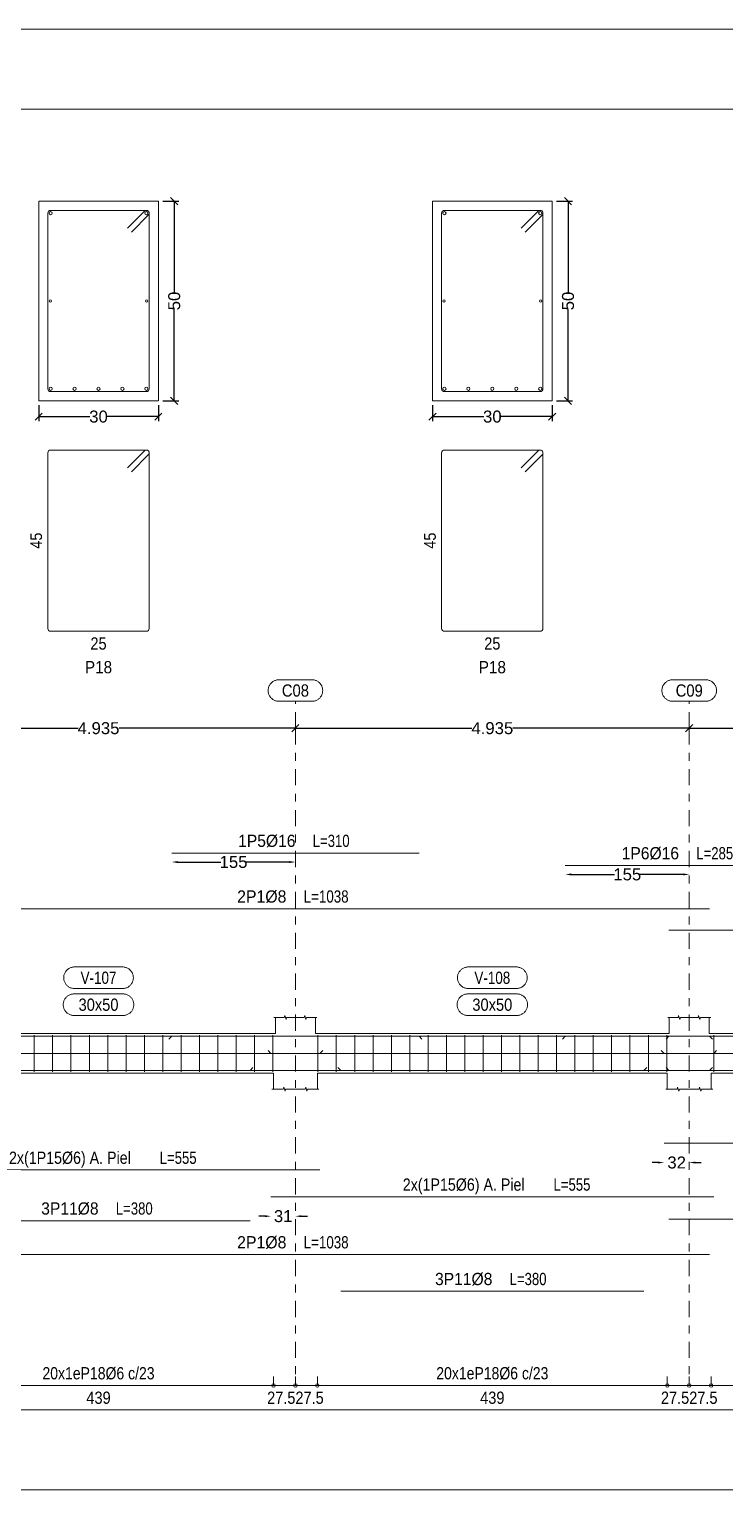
# Model space of a CAD drawing. Header units: millimetres. Extents: x 2 to 158, y -69 to 77.
# Drawn here: x 36.92 to 45.63, y 27.4 to 45.7 of the extents above; entities that cross this region are included whole.
import ezdxf
from ezdxf.enums import TextEntityAlignment as Align

# ---------------------------------------------------------------- set-up
doc = ezdxf.new("R2010")
doc.units = ezdxf.units.MM
doc.linetypes.add('CYPE_RAYAPUNTO', pattern=[0.4125, 0.2025, -0.105, 0, -0.105])
for name, color, linetype, lineweight in [('ALZ_ARM_LONG_ARM_TEXTOS', 3, 'Continuous', 9), ('ALZ_ARM_LONG_TXT_LONG', 3, 'Continuous', 9), ('ALZ_ARM_TRANS_TXT_EST', 3, 'Continuous', 9), ('ALZ_CONT_NUDOS', 122, 'Continuous', 9), ('ALZ_CONT_VIG_HORMIGON', 2, 'Continuous', 9), ('ALZ_COT_COT_ARM', 3, 'Continuous', 0), ('ALZ_COT_COT_EST', 3, 'Continuous', 0), ('ALZ_COT_COT_LIN_APOYOS', 2, 'CYPE_RAYAPUNTO', 0), ('ALZ_COT_LONGITUD_PROYECTADA', 122, 'Continuous', 0), ('ALZ_COT_TEXTOS_ESTRIBOS', 122, 'Continuous', 0), ('ALZ_REF_COT_LIN_AUX_COTA', 2, 'CYPE_RAYAPUNTO', 9), ('ALZ_REF_REF_NOMBRE', 3, 'Continuous', 9), ('ALZ_REF_REF_REFERENCIA', 3, 'Continuous', 9), ('ALZ_REF_TEXTO_REF_NOMBRE', 3, 'Continuous', 9), ('ALZ_REF_TEXTO_REF_REFERENCIA', 3, 'Continuous', 9), ('ARM_LONGITUDINAL_Ø16', 212, 'Continuous', 9), ('ARM_LONGITUDINAL_Ø6', 151, 'Continuous', 9), ('ARM_LONGITUDINAL_Ø8', 32, 'Continuous', 9), ('ARM_TRANSVERSAL_Ø6', 151, 'Continuous', 9), ('RECUAD_LIMITES', 2, 'Continuous', 0), ('RECUAD_MARCO', 1, 'Continuous', 20), ('SEC_CONT_VIG_HORMIGON_SECCION', 2, 'Continuous', 9), ('SEC_COTAS_SEC_DIM_VIGA', 122, 'Continuous', 0), ('SEC_COTAS_TEXTOS_DESPIECE_ESTRIBADO', 122, 'Continuous', 0), ('SEC_REF_TXT_POSICIONES_ARM_ESTRIBOS', 1, 'Continuous', 9)]:
    doc.layers.add(name, color=color, linetype=linetype, lineweight=lineweight)
doc.styles.add('CYPETXT_0.225_romans', font='arial.ttf', dxfattribs={"height": 0.15})
doc.styles.add('CYPETXT_romans', font='arial.ttf', dxfattribs={"height": 0.2})
doc.dimstyles.new('cype_arrow', dxfattribs={"dimtxt": 0.18, "dimasz": 0.075, "dimexe": 0.05625, "dimexo": 0.05625, "dimgap": 0, "dimtad": 0, "dimdec": 4, "dimzin": 0, "dimdsep": 46, "dimtxsty": 'CYPETXT_0.225_romans', "dimcen": 0.09, "dimadec": 0, "dimazin": 0, "dimtfac": 1, "dimtdec": 4, "dimtofl": 0, "dimtmove": 2, "dimatfit": 3, "dimfxl": 1, "dimtolj": 1, "dimtzin": 0, "dimarcsym": 0})
doc.dimstyles.new('cype_oblique', dxfattribs={"dimtxt": 0.18, "dimasz": 0.18, "dimexe": 0.05625, "dimexo": 0.05625, "dimgap": 0, "dimtad": 0, "dimdec": 4, "dimzin": 0, "dimdsep": 46, "dimtxsty": 'CYPETXT_0.225_romans', "dimblk": 'OBLIQUE', "dimtsz": 0.045, "dimcen": 0.09, "dimadec": 0, "dimazin": 0, "dimtfac": 1, "dimtdec": 4, "dimtofl": 0, "dimtmove": 2, "dimatfit": 3, "dimfxl": 1, "dimtolj": 1, "dimtzin": 0, "dimarcsym": 0})

# ---------------------------------------------------------------- blocks, each defined once
blk = doc.blocks.new('*D283')
at = {"layer": 'Defpoints', "color": 0, "transparency": 16777216}
for p in [(37.036, 41.048), (38.536, 41.048), (38.536, 40.849)]:
    blk.add_point(p, dxfattribs=at)
at = {"layer": 'SEC_COTAS_SEC_DIM_VIGA', "color": 0, "lineweight": -2, "transparency": 16777216}
for p, q in [((36.991, 40.804), (37.081, 40.894)), ((37.036, 40.992), (37.036, 40.792)), ((37.036, 40.849), (37.679, 40.849)), ((38.536, 40.849), (37.893, 40.849)), ((38.491, 40.804), (38.581, 40.894)), ((38.536, 40.992), (38.536, 40.792))]:
    blk.add_line(p, q, dxfattribs=at)
at = {"layer": 'SEC_COTAS_SEC_DIM_VIGA', "color": 0, "transparency": 16777216, "insert": (37.786, 40.849), "char_height": 0.15, "attachment_point": 5, "style": 'CYPETXT_0.225_romans'}
blk.add_mtext('\\A1;30', dxfattribs=at)
blk = doc.blocks.new('_OBLIQUE')
at = {"color": 0, "linetype": 'ByBlock', "lineweight": -2}
blk.add_line((-0.5, -0.5), (0.5, 0.5), dxfattribs=at)
blk = doc.blocks.new('*D284')
at = {"layer": 'Defpoints', "color": 0, "transparency": 16777216}
for p in [(38.536, 43.548), (38.735, 43.548), (38.536, 41.048)]:
    blk.add_point(p, dxfattribs=at)
at = {"layer": 'SEC_COTAS_SEC_DIM_VIGA', "color": 0, "lineweight": -2, "transparency": 16777216}
for p, q in [((38.78, 43.503), (38.69, 43.593)), ((38.592, 43.548), (38.792, 43.548)), ((38.735, 43.548), (38.735, 42.405)), ((38.735, 41.048), (38.735, 42.191)), ((38.592, 41.048), (38.792, 41.048)), ((38.78, 41.003), (38.69, 41.093))]:
    blk.add_line(p, q, dxfattribs=at)
at = {"layer": 'SEC_COTAS_SEC_DIM_VIGA', "color": 0, "transparency": 16777216, "insert": (38.735, 42.298), "char_height": 0.15, "attachment_point": 5, "rotation": 90, "style": 'CYPETXT_0.225_romans'}
blk.add_mtext('\\A1;50', dxfattribs=at)
blk = doc.blocks.new('*D285')
at = {"layer": 'Defpoints', "color": 0, "transparency": 16777216}
for p in [(41.971, 41.048), (43.471, 41.048), (43.471, 40.849)]:
    blk.add_point(p, dxfattribs=at)
at = {"layer": 'SEC_COTAS_SEC_DIM_VIGA', "color": 0, "lineweight": -2, "transparency": 16777216}
for p, q in [((41.926, 40.804), (42.016, 40.894)), ((41.971, 40.992), (41.971, 40.792)), ((41.971, 40.849), (42.614, 40.849)), ((43.471, 40.849), (42.828, 40.849)), ((43.426, 40.804), (43.516, 40.894)), ((43.471, 40.992), (43.471, 40.792))]:
    blk.add_line(p, q, dxfattribs=at)
at = {"layer": 'SEC_COTAS_SEC_DIM_VIGA', "color": 0, "transparency": 16777216, "insert": (42.721, 40.849), "char_height": 0.15, "attachment_point": 5, "style": 'CYPETXT_0.225_romans'}
blk.add_mtext('\\A1;30', dxfattribs=at)
blk = doc.blocks.new('*D286')
at = {"layer": 'Defpoints', "color": 0, "transparency": 16777216}
for p in [(43.471, 43.548), (43.67, 43.548), (43.471, 41.048)]:
    blk.add_point(p, dxfattribs=at)
at = {"layer": 'SEC_COTAS_SEC_DIM_VIGA', "color": 0, "lineweight": -2, "transparency": 16777216}
for p, q in [((43.715, 43.503), (43.625, 43.593)), ((43.527, 43.548), (43.727, 43.548)), ((43.67, 43.548), (43.67, 42.405)), ((43.67, 41.048), (43.67, 42.191)), ((43.527, 41.048), (43.727, 41.048)), ((43.715, 41.003), (43.625, 41.093))]:
    blk.add_line(p, q, dxfattribs=at)
at = {"layer": 'SEC_COTAS_SEC_DIM_VIGA', "color": 0, "transparency": 16777216, "insert": (43.67, 42.298), "char_height": 0.15, "attachment_point": 5, "rotation": 90, "style": 'CYPETXT_0.225_romans'}
blk.add_mtext('\\A1;50', dxfattribs=at)
blk = doc.blocks.new('*D299')
at = {"layer": 'ALZ_COT_LONGITUD_PROYECTADA', "color": 0, "lineweight": -2, "transparency": 16777216}
for p, q in [((35.273, 36.9), (35.363, 36.99)), ((40.208, 36.9), (40.298, 36.99)), ((35.318, 36.945), (37.529, 36.945)), ((40.253, 36.945), (38.043, 36.945))]:
    blk.add_line(p, q, dxfattribs=at)
at = {"layer": 'Defpoints', "color": 0, "transparency": 16777216}
for p in [(35.318, 36.945), (35.318, 36.945), (40.253, 36.945)]:
    blk.add_point(p, dxfattribs=at)
at = {"layer": 'ALZ_COT_LONGITUD_PROYECTADA', "color": 0, "transparency": 16777216, "insert": (37.786, 36.945), "char_height": 0.15, "attachment_point": 5, "style": 'CYPETXT_0.225_romans'}
blk.add_mtext('\\A1;4.935', dxfattribs=at)
blk = doc.blocks.new('*D300')
at = {"layer": 'ALZ_COT_LONGITUD_PROYECTADA', "color": 0, "lineweight": -2, "transparency": 16777216}
for p, q in [((40.208, 36.9), (40.298, 36.99)), ((45.143, 36.9), (45.233, 36.99)), ((40.253, 36.945), (42.464, 36.945)), ((45.188, 36.945), (42.978, 36.945))]:
    blk.add_line(p, q, dxfattribs=at)
at = {"layer": 'Defpoints', "color": 0, "transparency": 16777216}
for p in [(40.253, 36.945), (40.253, 36.945), (45.188, 36.945)]:
    blk.add_point(p, dxfattribs=at)
at = {"layer": 'ALZ_COT_LONGITUD_PROYECTADA', "color": 0, "transparency": 16777216, "insert": (42.721, 36.945), "char_height": 0.15, "attachment_point": 5, "style": 'CYPETXT_0.225_romans'}
blk.add_mtext('\\A1;4.935', dxfattribs=at)
blk = doc.blocks.new('*D301')
at = {"layer": 'ALZ_COT_LONGITUD_PROYECTADA', "color": 0, "lineweight": -2, "transparency": 16777216}
for p, q in [((45.143, 36.9), (45.233, 36.99)), ((49.213, 36.9), (49.303, 36.99)), ((45.188, 36.945), (47.026, 36.945)), ((49.258, 36.945), (47.421, 36.945))]:
    blk.add_line(p, q, dxfattribs=at)
at = {"layer": 'Defpoints', "color": 0, "transparency": 16777216}
for p in [(45.188, 36.945), (45.188, 36.945), (49.258, 36.945)]:
    blk.add_point(p, dxfattribs=at)
at = {"layer": 'ALZ_COT_LONGITUD_PROYECTADA', "color": 0, "transparency": 16777216, "insert": (47.223, 36.945), "char_height": 0.15, "attachment_point": 5, "style": 'CYPETXT_0.225_romans'}
blk.add_mtext('\\A1;4.07', dxfattribs=at)
blk = doc.blocks.new('*D310')
at = {"layer": 'ALZ_COT_COT_ARM', "color": 0, "lineweight": -2, "transparency": 16777216}
for p, q in [((39.871, 30.831), (39.796, 30.831)), ((40.328, 30.831), (40.403, 30.831))]:
    blk.add_line(p, q, dxfattribs=at)
at = {"layer": 'ALZ_COT_COT_ARM', "color": 0, "transparency": 16777216}
for points in [[(39.871, 30.844), (39.871, 30.819), (39.946, 30.831)], [(40.328, 30.844), (40.328, 30.819), (40.253, 30.831)]]:
    blk.add_solid(points, dxfattribs=at)
at = {"layer": 'Defpoints', "color": 0, "transparency": 16777216}
for p in [(39.946, 30.831), (40.253, 30.831), (40.253, 30.831)]:
    blk.add_point(p, dxfattribs=at)
at = {"layer": 'ALZ_COT_COT_ARM', "color": 0, "transparency": 16777216, "insert": (40.1, 30.831), "char_height": 0.15, "attachment_point": 5, "style": 'CYPETXT_0.225_romans'}
blk.add_mtext('\\A1;31', dxfattribs=at)
blk = doc.blocks.new('*D311')
at = {"layer": 'ALZ_COT_COT_ARM', "color": 0, "lineweight": -2, "transparency": 16777216}
for p, q in [((44.798, 31.503), (44.723, 31.503)), ((45.263, 31.503), (45.338, 31.503))]:
    blk.add_line(p, q, dxfattribs=at)
at = {"layer": 'ALZ_COT_COT_ARM', "color": 0, "transparency": 16777216}
for points in [[(44.798, 31.516), (44.798, 31.491), (44.873, 31.503)], [(45.263, 31.516), (45.263, 31.491), (45.188, 31.503)]]:
    blk.add_solid(points, dxfattribs=at)
at = {"layer": 'Defpoints', "color": 0, "transparency": 16777216}
for p in [(44.873, 31.503), (45.188, 31.503), (45.188, 31.503)]:
    blk.add_point(p, dxfattribs=at)
at = {"layer": 'ALZ_COT_COT_ARM', "color": 0, "transparency": 16777216, "insert": (45.031, 31.503), "char_height": 0.15, "attachment_point": 5, "style": 'CYPETXT_0.225_romans'}
blk.add_mtext('\\A1;32', dxfattribs=at)
blk = doc.blocks.new('*D320')
at = {"layer": 'ALZ_COT_COT_ARM', "color": 0, "lineweight": -2, "transparency": 16777216}
for p, q in [((38.778, 35.269), (39.319, 35.269)), ((40.178, 35.269), (39.638, 35.269))]:
    blk.add_line(p, q, dxfattribs=at)
at = {"layer": 'ALZ_COT_COT_ARM', "color": 0, "transparency": 16777216}
for points in [[(38.778, 35.281), (38.778, 35.256), (38.703, 35.269)], [(40.178, 35.281), (40.178, 35.256), (40.253, 35.269)]]:
    blk.add_solid(points, dxfattribs=at)
at = {"layer": 'Defpoints', "color": 0, "transparency": 16777216}
for p in [(38.703, 35.269), (40.253, 35.269), (40.253, 35.269)]:
    blk.add_point(p, dxfattribs=at)
at = {"layer": 'ALZ_COT_COT_ARM', "color": 0, "transparency": 16777216, "insert": (39.478, 35.269), "char_height": 0.15, "attachment_point": 5, "style": 'CYPETXT_0.225_romans'}
blk.add_mtext('\\A1;155', dxfattribs=at)
blk = doc.blocks.new('*D321')
at = {"layer": 'ALZ_COT_COT_ARM', "color": 0, "lineweight": -2, "transparency": 16777216}
for p, q in [((43.71, 35.113), (44.252, 35.113)), ((45.113, 35.113), (44.571, 35.113))]:
    blk.add_line(p, q, dxfattribs=at)
at = {"layer": 'ALZ_COT_COT_ARM', "color": 0, "transparency": 16777216}
for points in [[(43.71, 35.126), (43.71, 35.101), (43.635, 35.113)], [(45.113, 35.126), (45.113, 35.101), (45.188, 35.113)]]:
    blk.add_solid(points, dxfattribs=at)
at = {"layer": 'Defpoints', "color": 0, "transparency": 16777216}
for p in [(43.635, 35.113), (45.188, 35.113), (45.188, 35.113)]:
    blk.add_point(p, dxfattribs=at)
at = {"layer": 'ALZ_COT_COT_ARM', "color": 0, "transparency": 16777216, "insert": (44.412, 35.113), "char_height": 0.15, "attachment_point": 5, "style": 'CYPETXT_0.225_romans'}
blk.add_mtext('\\A1;155', dxfattribs=at)

msp = doc.modelspace()

# ---------------------------------------------------------------- linework, layer by layer
at = {"layer": 'ALZ_CONT_NUDOS'}
for p, q in [((40.00345, 33.12136), (40.00345, 33.32136)), ((40.50345, 33.12136), (40.50345, 33.32136)), ((44.93845, 33.12136), (44.93845, 33.32136)), ((45.43845, 33.12136), (45.43845, 33.32136)), ((39.97845, 33.12136), (40.00345, 33.12136)), ((40.52845, 33.12136), (40.50345, 33.12136)), ((44.91345, 33.12136), (44.93845, 33.12136)), ((45.46345, 33.12136), (45.43845, 33.12136)), ((39.97845, 32.62136), (39.97845, 32.42136)), ((40.52845, 32.62136), (40.52845, 32.42136)), ((44.91345, 32.62136), (44.91345, 32.42136)), ((45.46345, 32.62136), (45.46345, 32.42136))]:
    msp.add_line(p, q, dxfattribs=at)
for points in [[(39.98345, 33.32136), (40.11345, 33.32136), (40.12095, 33.34636), (40.13595, 33.29636), (40.14345, 33.32136), (40.27345, 33.32136)], [(40.23345, 33.32136), (40.36345, 33.32136), (40.37095, 33.34636), (40.38595, 33.29636), (40.39345, 33.32136), (40.52345, 33.32136)], [(44.91845, 33.32136), (45.04845, 33.32136), (45.05595, 33.34636), (45.07095, 33.29636), (45.07845, 33.32136), (45.20845, 33.32136)], [(45.16845, 33.32136), (45.29845, 33.32136), (45.30595, 33.34636), (45.32095, 33.29636), (45.32845, 33.32136), (45.45845, 33.32136)], [(39.95845, 32.42136), (40.10095, 32.42136), (40.10845, 32.44636), (40.12345, 32.39636), (40.13095, 32.42136), (40.27345, 32.42136)], [(40.23345, 32.42136), (40.37595, 32.42136), (40.38345, 32.44636), (40.39845, 32.39636), (40.40595, 32.42136), (40.54845, 32.42136)], [(44.89345, 32.42136), (45.03595, 32.42136), (45.04345, 32.44636), (45.05845, 32.39636), (45.06595, 32.42136), (45.20845, 32.42136)], [(45.16845, 32.42136), (45.31095, 32.42136), (45.31845, 32.44636), (45.33345, 32.39636), (45.34095, 32.42136), (45.48345, 32.42136)]]:
    msp.add_lwpolyline(points, dxfattribs=at)
at = {"layer": 'ALZ_CONT_VIG_HORMIGON'}
for p, q in [((35.59345, 33.12136), (39.97845, 33.12136)), ((40.52845, 33.12136), (44.91345, 33.12136)), ((45.46345, 33.12136), (48.98345, 33.12136)), ((35.59345, 32.62136), (39.97845, 32.62136)), ((40.52845, 32.62136), (44.91345, 32.62136)), ((45.46345, 32.62136), (48.98345, 32.62136))]:
    msp.add_line(p, q, dxfattribs=at)
at = {"layer": 'ALZ_COT_COT_EST'}
for p, q in [((39.97845, 28.71026), (39.97845, 28.82276)), ((40.25345, 28.71026), (40.25345, 28.82276)), ((40.52845, 28.71026), (40.52845, 28.82276)), ((44.91345, 28.71026), (44.91345, 28.82276)), ((45.18845, 28.71026), (45.18845, 28.82276)), ((45.46345, 28.71026), (45.46345, 28.82276))]:
    msp.add_line(p, q, dxfattribs=at)
for points in [[(35.59345, 28.71026), (39.97845, 28.71026), (39.97845, 28.82276)], [(39.97845, 28.71026), (40.25345, 28.71026), (40.25345, 28.82276)], [(40.25345, 28.71026), (40.52845, 28.71026), (40.52845, 28.82276)], [(40.52845, 28.71026), (44.91345, 28.71026), (44.91345, 28.82276)], [(44.91345, 28.71026), (45.18845, 28.71026), (45.18845, 28.82276)], [(45.18845, 28.71026), (45.46345, 28.71026), (45.46345, 28.82276)], [(45.46345, 28.71026), (48.98345, 28.71026), (48.98345, 28.82276)]]:
    msp.add_lwpolyline(points, dxfattribs=at)
for centre in [(39.97845, 28.71026), (39.97845, 28.71026), (40.25345, 28.71026), (40.25345, 28.71026), (40.52845, 28.71026), (40.52845, 28.71026), (44.91345, 28.71026), (44.91345, 28.71026), (45.18845, 28.71026), (45.18845, 28.71026), (45.46345, 28.71026), (45.46345, 28.71026)]:
    msp.add_circle(centre, 0.0225, dxfattribs=at)
at = {"layer": 'ALZ_COT_COT_LIN_APOYOS'}
for p, q in [((40.25345, 36.94518), (40.25345, 28.71026)), ((45.18845, 36.94518), (45.18845, 28.71026))]:
    msp.add_line(p, q, dxfattribs=at)
at = {"layer": 'ALZ_REF_COT_LIN_AUX_COTA'}
for p, q in [((40.25345, 36.94518), (40.25345, 37.28268)), ((45.18845, 36.94518), (45.18845, 37.28268))]:
    msp.add_line(p, q, dxfattribs=at)
at = {"layer": 'ALZ_REF_REF_NOMBRE'}
for points in [[(38.08745, 33.95386), (38.09646, 33.95356), (38.10544, 33.95266), (38.11434, 33.95116), (38.12311, 33.94907), (38.13173, 33.94639), (38.14015, 33.94315), (38.14833, 33.93935), (38.15625, 33.93502), (38.16385, 33.93016), (38.17111, 33.92481), (38.178, 33.91898), (38.18449, 33.91271), (38.19054, 33.90602), (38.19613, 33.89894), (38.20124, 33.8915), (38.20584, 33.88374), (38.2099, 33.87569), (38.21343, 33.86738), (38.21639, 33.85886), (38.21877, 33.85016), (38.22057, 33.84132), (38.22177, 33.83237), (38.22237, 33.82337), (38.22237, 33.81435), (38.22177, 33.80535), (38.22057, 33.79641), (38.21877, 33.78757), (38.21639, 33.77886), (38.21343, 33.77034), (38.2099, 33.76204), (38.20584, 33.75398), (38.20124, 33.74622), (38.19613, 33.73878), (38.19054, 33.7317), (38.18449, 33.72501), (38.178, 33.71874), (38.17111, 33.71291), (38.16385, 33.70756), (38.15625, 33.70271), (38.14833, 33.69837), (38.14015, 33.69457), (38.13173, 33.69133), (38.12311, 33.68866), (38.11434, 33.68657), (38.10544, 33.68507), (38.09646, 33.68416), (38.08745, 33.68386), (37.48445, 33.68386), (37.47543, 33.68416), (37.46645, 33.68507), (37.45756, 33.68657), (37.44878, 33.68866), (37.44016, 33.69133), (37.43174, 33.69457), (37.42356, 33.69837), (37.41565, 33.70271), (37.40804, 33.70756), (37.40078, 33.71291), (37.39389, 33.71874), (37.38741, 33.72501), (37.38135, 33.7317), (37.37576, 33.73878), (37.37066, 33.74622), (37.36606, 33.75398), (37.36199, 33.76204), (37.35847, 33.77034), (37.35551, 33.77886), (37.35313, 33.78757), (37.35133, 33.79641), (37.35013, 33.80535), (37.34952, 33.81435), (37.34952, 33.82337), (37.35013, 33.83237), (37.35133, 33.84132), (37.35313, 33.85016), (37.35551, 33.85886), (37.35847, 33.86738), (37.36199, 33.87569), (37.36606, 33.88374), (37.37066, 33.8915), (37.37576, 33.89894), (37.38135, 33.90602), (37.38741, 33.91271), (37.39389, 33.91898), (37.40078, 33.92481), (37.40804, 33.93016), (37.41565, 33.93502), (37.42356, 33.93935), (37.43174, 33.94315), (37.44016, 33.94639), (37.44878, 33.94907), (37.45756, 33.95116), (37.46645, 33.95266), (37.47543, 33.95356), (37.48445, 33.95386), (38.08745, 33.95386)], [(43.02245, 33.95386), (43.03146, 33.95356), (43.04044, 33.95266), (43.04934, 33.95116), (43.05811, 33.94907), (43.06673, 33.94639), (43.07515, 33.94315), (43.08333, 33.93935), (43.09125, 33.93502), (43.09885, 33.93016), (43.10611, 33.92481), (43.113, 33.91898), (43.11949, 33.91271), (43.12554, 33.90602), (43.13113, 33.89894), (43.13624, 33.8915), (43.14084, 33.88374), (43.1449, 33.87569), (43.14843, 33.86738), (43.15139, 33.85886), (43.15377, 33.85016), (43.15557, 33.84132), (43.15677, 33.83237), (43.15737, 33.82337), (43.15737, 33.81435), (43.15677, 33.80535), (43.15557, 33.79641), (43.15377, 33.78757), (43.15139, 33.77886), (43.14843, 33.77034), (43.1449, 33.76204), (43.14084, 33.75398), (43.13624, 33.74622), (43.13113, 33.73878), (43.12554, 33.7317), (43.11949, 33.72501), (43.113, 33.71874), (43.10611, 33.71291), (43.09885, 33.70756), (43.09125, 33.70271), (43.08333, 33.69837), (43.07515, 33.69457), (43.06673, 33.69133), (43.05811, 33.68866), (43.04934, 33.68657), (43.04044, 33.68507), (43.03146, 33.68416), (43.02245, 33.68386), (42.41945, 33.68386), (42.41043, 33.68416), (42.40145, 33.68507), (42.39256, 33.68657), (42.38378, 33.68866), (42.37516, 33.69133), (42.36674, 33.69457), (42.35856, 33.69837), (42.35065, 33.70271), (42.34304, 33.70756), (42.33578, 33.71291), (42.32889, 33.71874), (42.32241, 33.72501), (42.31635, 33.7317), (42.31076, 33.73878), (42.30566, 33.74622), (42.30106, 33.75398), (42.29699, 33.76204), (42.29347, 33.77034), (42.29051, 33.77886), (42.28813, 33.78757), (42.28633, 33.79641), (42.28513, 33.80535), (42.28452, 33.81435), (42.28452, 33.82337), (42.28513, 33.83237), (42.28633, 33.84132), (42.28813, 33.85016), (42.29051, 33.85886), (42.29347, 33.86738), (42.29699, 33.87569), (42.30106, 33.88374), (42.30566, 33.8915), (42.31076, 33.89894), (42.31635, 33.90602), (42.32241, 33.91271), (42.32889, 33.91898), (42.33578, 33.92481), (42.34304, 33.93016), (42.35065, 33.93502), (42.35856, 33.93935), (42.36674, 33.94315), (42.37516, 33.94639), (42.38378, 33.94907), (42.39256, 33.95116), (42.40145, 33.95266), (42.41043, 33.95356), (42.41945, 33.95386), (43.02245, 33.95386)], [(38.09307, 33.61636), (38.10209, 33.61606), (38.11107, 33.61516), (38.11996, 33.61366), (38.12874, 33.61157), (38.13736, 33.60889), (38.14577, 33.60565), (38.15396, 33.60185), (38.16187, 33.59752), (38.16948, 33.59266), (38.17674, 33.58731), (38.18363, 33.58148), (38.19011, 33.57521), (38.19617, 33.56852), (38.20176, 33.56144), (38.20686, 33.554), (38.21146, 33.54624), (38.21553, 33.53819), (38.21905, 33.52988), (38.22201, 33.52136), (38.22439, 33.51266), (38.22619, 33.50382), (38.22739, 33.49487), (38.228, 33.48587), (38.228, 33.47685), (38.22739, 33.46785), (38.22619, 33.45891), (38.22439, 33.45007), (38.22201, 33.44136), (38.21905, 33.43284), (38.21553, 33.42454), (38.21146, 33.41648), (38.20686, 33.40872), (38.20176, 33.40128), (38.19617, 33.3942), (38.19011, 33.38751), (38.18363, 33.38124), (38.17674, 33.37541), (38.16948, 33.37006), (38.16187, 33.36521), (38.15396, 33.36087), (38.14577, 33.35707), (38.13736, 33.35383), (38.12874, 33.35116), (38.11996, 33.34907), (38.11107, 33.34757), (38.10209, 33.34666), (38.09307, 33.34636), (37.47882, 33.34636), (37.46981, 33.34666), (37.46083, 33.34757), (37.45193, 33.34907), (37.44316, 33.35116), (37.43454, 33.35383), (37.42612, 33.35707), (37.41794, 33.36087), (37.41002, 33.36521), (37.40242, 33.37006), (37.39516, 33.37541), (37.38827, 33.38124), (37.38178, 33.38751), (37.37573, 33.3942), (37.37014, 33.40128), (37.36503, 33.40872), (37.36043, 33.41648), (37.35637, 33.42454), (37.35284, 33.43284), (37.34988, 33.44136), (37.3475, 33.45007), (37.3457, 33.45891), (37.3445, 33.46785), (37.3439, 33.47685), (37.3439, 33.48587), (37.3445, 33.49487), (37.3457, 33.50382), (37.3475, 33.51266), (37.34988, 33.52136), (37.35284, 33.52988), (37.35637, 33.53819), (37.36043, 33.54624), (37.36503, 33.554), (37.37014, 33.56144), (37.37573, 33.56852), (37.38178, 33.57521), (37.38827, 33.58148), (37.39516, 33.58731), (37.40242, 33.59266), (37.41002, 33.59752), (37.41794, 33.60185), (37.42612, 33.60565), (37.43454, 33.60889), (37.44316, 33.61157), (37.45193, 33.61366), (37.46083, 33.61516), (37.46981, 33.61606), (37.47882, 33.61636), (38.09307, 33.61636)], [(43.02807, 33.61636), (43.03709, 33.61606), (43.04607, 33.61516), (43.05496, 33.61366), (43.06374, 33.61157), (43.07236, 33.60889), (43.08077, 33.60565), (43.08896, 33.60185), (43.09687, 33.59752), (43.10448, 33.59266), (43.11174, 33.58731), (43.11863, 33.58148), (43.12511, 33.57521), (43.13117, 33.56852), (43.13676, 33.56144), (43.14186, 33.554), (43.14646, 33.54624), (43.15053, 33.53819), (43.15405, 33.52988), (43.15701, 33.52136), (43.15939, 33.51266), (43.16119, 33.50382), (43.16239, 33.49487), (43.163, 33.48587), (43.163, 33.47685), (43.16239, 33.46785), (43.16119, 33.45891), (43.15939, 33.45007), (43.15701, 33.44136), (43.15405, 33.43284), (43.15053, 33.42454), (43.14646, 33.41648), (43.14186, 33.40872), (43.13676, 33.40128), (43.13117, 33.3942), (43.12511, 33.38751), (43.11863, 33.38124), (43.11174, 33.37541), (43.10448, 33.37006), (43.09687, 33.36521), (43.08896, 33.36087), (43.08077, 33.35707), (43.07236, 33.35383), (43.06374, 33.35116), (43.05496, 33.34907), (43.04607, 33.34757), (43.03709, 33.34666), (43.02807, 33.34636), (42.41382, 33.34636), (42.40481, 33.34666), (42.39583, 33.34757), (42.38693, 33.34907), (42.37816, 33.35116), (42.36954, 33.35383), (42.36112, 33.35707), (42.35294, 33.36087), (42.34502, 33.36521), (42.33742, 33.37006), (42.33016, 33.37541), (42.32327, 33.38124), (42.31678, 33.38751), (42.31073, 33.3942), (42.30514, 33.40128), (42.30003, 33.40872), (42.29543, 33.41648), (42.29137, 33.42454), (42.28784, 33.43284), (42.28488, 33.44136), (42.2825, 33.45007), (42.2807, 33.45891), (42.2795, 33.46785), (42.2789, 33.47685), (42.2789, 33.48587), (42.2795, 33.49487), (42.2807, 33.50382), (42.2825, 33.51266), (42.28488, 33.52136), (42.28784, 33.52988), (42.29137, 33.53819), (42.29543, 33.54624), (42.30003, 33.554), (42.30514, 33.56144), (42.31073, 33.56852), (42.31678, 33.57521), (42.32327, 33.58148), (42.33016, 33.58731), (42.33742, 33.59266), (42.34502, 33.59752), (42.35294, 33.60185), (42.36112, 33.60565), (42.36954, 33.60889), (42.37816, 33.61157), (42.38693, 33.61366), (42.39583, 33.61516), (42.40481, 33.61606), (42.41382, 33.61636), (43.02807, 33.61636)]]:
    msp.add_lwpolyline(points, close=True, dxfattribs=at)
at = {"layer": 'ALZ_REF_REF_REFERENCIA'}
for points in [[(40.46045, 37.55268), (40.46946, 37.55238), (40.47844, 37.55148), (40.48734, 37.54997), (40.49611, 37.54788), (40.50473, 37.54521), (40.51315, 37.54197), (40.52133, 37.53817), (40.52925, 37.53383), (40.53685, 37.52898), (40.54411, 37.52363), (40.551, 37.5178), (40.55749, 37.51153), (40.56354, 37.50484), (40.56913, 37.49776), (40.57424, 37.49032), (40.57884, 37.48256), (40.5829, 37.47451), (40.58643, 37.4662), (40.58939, 37.45768), (40.59177, 37.44898), (40.59357, 37.44013), (40.59477, 37.43119), (40.59537, 37.42219), (40.59537, 37.41317), (40.59477, 37.40417), (40.59357, 37.39523), (40.59177, 37.38638), (40.58939, 37.37768), (40.58643, 37.36916), (40.5829, 37.36085), (40.57884, 37.3528), (40.57424, 37.34504), (40.56913, 37.3376), (40.56354, 37.33052), (40.55749, 37.32383), (40.551, 37.31756), (40.54411, 37.31173), (40.53685, 37.30638), (40.52925, 37.30153), (40.52133, 37.29719), (40.51315, 37.29339), (40.50473, 37.29015), (40.49611, 37.28748), (40.48734, 37.28538), (40.47844, 37.28388), (40.46946, 37.28298), (40.46045, 37.28268), (40.04645, 37.28268), (40.03743, 37.28298), (40.02845, 37.28388), (40.01956, 37.28538), (40.01078, 37.28748), (40.00216, 37.29015), (39.99374, 37.29339), (39.98556, 37.29719), (39.97765, 37.30153), (39.97004, 37.30638), (39.96278, 37.31173), (39.95589, 37.31756), (39.94941, 37.32383), (39.94335, 37.33052), (39.93776, 37.3376), (39.93266, 37.34504), (39.92806, 37.3528), (39.92399, 37.36085), (39.92047, 37.36916), (39.91751, 37.37768), (39.91513, 37.38638), (39.91333, 37.39523), (39.91213, 37.40417), (39.91152, 37.41317), (39.91152, 37.42219), (39.91213, 37.43119), (39.91333, 37.44013), (39.91513, 37.44898), (39.91751, 37.45768), (39.92047, 37.4662), (39.92399, 37.47451), (39.92806, 37.48256), (39.93266, 37.49032), (39.93776, 37.49776), (39.94335, 37.50484), (39.94941, 37.51153), (39.95589, 37.5178), (39.96278, 37.52363), (39.97004, 37.52898), (39.97765, 37.53383), (39.98556, 37.53817), (39.99374, 37.54197), (40.00216, 37.54521), (40.01078, 37.54788), (40.01956, 37.54997), (40.02845, 37.55148), (40.03743, 37.55238), (40.04645, 37.55268), (40.46045, 37.55268)], [(45.39545, 37.55268), (45.40446, 37.55238), (45.41344, 37.55148), (45.42234, 37.54997), (45.43111, 37.54788), (45.43973, 37.54521), (45.44815, 37.54197), (45.45633, 37.53817), (45.46425, 37.53383), (45.47185, 37.52898), (45.47911, 37.52363), (45.486, 37.5178), (45.49249, 37.51153), (45.49854, 37.50484), (45.50413, 37.49776), (45.50924, 37.49032), (45.51384, 37.48256), (45.5179, 37.47451), (45.52143, 37.4662), (45.52439, 37.45768), (45.52677, 37.44898), (45.52857, 37.44013), (45.52977, 37.43119), (45.53037, 37.42219), (45.53037, 37.41317), (45.52977, 37.40417), (45.52857, 37.39523), (45.52677, 37.38638), (45.52439, 37.37768), (45.52143, 37.36916), (45.5179, 37.36085), (45.51384, 37.3528), (45.50924, 37.34504), (45.50413, 37.3376), (45.49854, 37.33052), (45.49249, 37.32383), (45.486, 37.31756), (45.47911, 37.31173), (45.47185, 37.30638), (45.46425, 37.30153), (45.45633, 37.29719), (45.44815, 37.29339), (45.43973, 37.29015), (45.43111, 37.28748), (45.42234, 37.28538), (45.41344, 37.28388), (45.40446, 37.28298), (45.39545, 37.28268), (44.98145, 37.28268), (44.97243, 37.28298), (44.96345, 37.28388), (44.95456, 37.28538), (44.94578, 37.28748), (44.93716, 37.29015), (44.92874, 37.29339), (44.92056, 37.29719), (44.91265, 37.30153), (44.90504, 37.30638), (44.89778, 37.31173), (44.89089, 37.31756), (44.88441, 37.32383), (44.87835, 37.33052), (44.87276, 37.3376), (44.86766, 37.34504), (44.86306, 37.3528), (44.85899, 37.36085), (44.85547, 37.36916), (44.85251, 37.37768), (44.85013, 37.38638), (44.84833, 37.39523), (44.84713, 37.40417), (44.84652, 37.41317), (44.84652, 37.42219), (44.84713, 37.43119), (44.84833, 37.44013), (44.85013, 37.44898), (44.85251, 37.45768), (44.85547, 37.4662), (44.85899, 37.47451), (44.86306, 37.48256), (44.86766, 37.49032), (44.87276, 37.49776), (44.87835, 37.50484), (44.88441, 37.51153), (44.89089, 37.5178), (44.89778, 37.52363), (44.90504, 37.52898), (44.91265, 37.53383), (44.92056, 37.53817), (44.92874, 37.54197), (44.93716, 37.54521), (44.94578, 37.54788), (44.95456, 37.54997), (44.96345, 37.55148), (44.97243, 37.55238), (44.98145, 37.55268), (45.39545, 37.55268)]]:
    msp.add_lwpolyline(points, close=True, dxfattribs=at)
at = {"layer": 'ARM_LONGITUDINAL_Ø16'}
for p, q in [((38.70345, 33.08536), (38.66809, 33.05001)), ((41.80345, 33.08536), (41.8388, 33.05001)), ((43.63486, 33.08536), (43.59951, 33.05001))]:
    msp.add_line(p, q, dxfattribs=at)
for points in [[(38.70345, 35.38119), (41.80345, 35.38119)], [(43.63486, 35.22563), (46.48486, 35.22563)], [(38.70345, 33.08536), (41.80345, 33.08536)], [(43.63486, 33.08536), (46.48486, 33.08536)]]:
    msp.add_lwpolyline(points, dxfattribs=at)
at = {"layer": 'ARM_LONGITUDINAL_Ø6'}
for p, q in [((39.94595, 32.87136), (39.91059, 32.90672)), ((40.56095, 32.87136), (40.5963, 32.90672)), ((44.87345, 32.87136), (44.83809, 32.90672)), ((45.49595, 32.87136), (45.5313, 32.90672))]:
    msp.add_line(p, q, dxfattribs=at)
for points in [[(35.01095, 32.87136), (40.56095, 32.87136)], [(39.94595, 32.87136), (45.49595, 32.87136)], [(44.87345, 32.87136), (49.57345, 32.87136)], [(44.87345, 31.74636), (49.57345, 31.74636)], [(35.01095, 31.41023), (40.56095, 31.41023)], [(39.94595, 31.07411), (45.49595, 31.07411)]]:
    msp.add_lwpolyline(points, dxfattribs=at)
for centre in [(37.18095, 42.29818), (38.39095, 42.29818), (42.11595, 42.29818), (43.32595, 42.29818)]:
    msp.add_circle(centre, 0.015, dxfattribs=at)
at = {"layer": 'ARM_LONGITUDINAL_Ø8'}
for p, q in [((44.93345, 33.08536), (44.89809, 33.05001)), ((45.44345, 33.08536), (45.4788, 33.05001)), ((39.68595, 32.65736), (39.7213, 32.69272)), ((40.82095, 32.65736), (40.78559, 32.69272)), ((44.62095, 32.65736), (44.6563, 32.69272)), ((44.93345, 32.65736), (44.89809, 32.69272)), ((45.44345, 32.65736), (45.4788, 32.69272))]:
    msp.add_line(p, q, dxfattribs=at)
for points in [[(35.06345, 34.68369), (45.44345, 34.68369)], [(44.93345, 34.41386), (53.56852, 34.41386)], [(35.06345, 33.08536), (45.44345, 33.08536)], [(44.93345, 33.08536), (53.56852, 33.08536)], [(35.06345, 32.65736), (45.44345, 32.65736)], [(35.88595, 32.65736), (39.68595, 32.65736)], [(40.82095, 32.65736), (44.62095, 32.65736)], [(44.93345, 32.65736), (53.56852, 32.65736)], [(35.88595, 30.77471), (39.68595, 30.77471)], [(44.93345, 30.79558), (53.56852, 30.79558)], [(35.06345, 30.35111), (45.44345, 30.35111)], [(40.82095, 29.89111), (44.62095, 29.89111)]]:
    msp.add_lwpolyline(points, dxfattribs=at)
for centre in [(37.18595, 43.39818), (38.38595, 43.39818), (42.12095, 43.39818), (43.32095, 43.39818), (37.18595, 41.19818), (37.48595, 41.19818), (37.78595, 41.19818), (38.08595, 41.19818), (38.38595, 41.19818), (42.12095, 41.19818), (42.42095, 41.19818), (42.72095, 41.19818), (43.02095, 41.19818), (43.32095, 41.19818)]:
    msp.add_circle(centre, 0.02, dxfattribs=at)
at = {"layer": 'ARM_TRANSVERSAL_Ø6'}
for p, q in [((36.98095, 33.10136), (36.98095, 32.64136)), ((37.21095, 33.10136), (37.21095, 32.64136)), ((37.44095, 33.10136), (37.44095, 32.64136)), ((37.67095, 33.10136), (37.67095, 32.64136)), ((37.90095, 33.10136), (37.90095, 32.64136)), ((38.13095, 33.10136), (38.13095, 32.64136)), ((38.36095, 33.10136), (38.36095, 32.64136)), ((38.59095, 33.10136), (38.59095, 32.64136)), ((38.82095, 33.10136), (38.82095, 32.64136)), ((39.05095, 33.10136), (39.05095, 32.64136)), ((39.28095, 33.10136), (39.28095, 32.64136)), ((39.51095, 33.10136), (39.51095, 32.64136)), ((39.74095, 33.10136), (39.74095, 32.64136)), ((39.97095, 33.10136), (39.97095, 32.64136)), ((40.53595, 33.10136), (40.53595, 32.64136)), ((40.76595, 33.10136), (40.76595, 32.64136)), ((40.99595, 33.10136), (40.99595, 32.64136)), ((41.22595, 33.10136), (41.22595, 32.64136)), ((41.45595, 33.10136), (41.45595, 32.64136)), ((41.68595, 33.10136), (41.68595, 32.64136)), ((41.91595, 33.10136), (41.91595, 32.64136)), ((42.14595, 33.10136), (42.14595, 32.64136)), ((42.37595, 33.10136), (42.37595, 32.64136)), ((42.60595, 33.10136), (42.60595, 32.64136)), ((42.83595, 33.10136), (42.83595, 32.64136)), ((43.06595, 33.10136), (43.06595, 32.64136)), ((43.29595, 33.10136), (43.29595, 32.64136)), ((43.52595, 33.10136), (43.52595, 32.64136)), ((43.75595, 33.10136), (43.75595, 32.64136)), ((43.98595, 33.10136), (43.98595, 32.64136)), ((44.21595, 33.10136), (44.21595, 32.64136)), ((44.44595, 33.10136), (44.44595, 32.64136)), ((44.67595, 33.10136), (44.67595, 32.64136)), ((44.90595, 33.10136), (44.90595, 32.64136)), ((45.49845, 33.10136), (45.49845, 32.64136))]:
    msp.add_line(p, q, dxfattribs=at)
for points in [[(38.19856, 43.1613), (38.41426, 43.37761), (38.41713, 43.38229), (38.41923, 43.38736), (38.42052, 43.3927), (38.42095, 43.39818), (38.42027, 43.40501), (38.41828, 43.41157), (38.41505, 43.41762), (38.4107, 43.42293), (38.40539, 43.42728), (38.39934, 43.43052), (38.39278, 43.43251), (38.38595, 43.43318), (37.18595, 43.43318), (37.17255, 43.43052), (37.1612, 43.42293), (37.15361, 43.41157), (37.15095, 43.39818), (37.15095, 41.19818), (37.15361, 41.18479), (37.1612, 41.17343), (37.17255, 41.16584), (37.18595, 41.16318), (38.38595, 41.16318), (38.39934, 41.16584), (38.4107, 41.17343), (38.41828, 41.18479), (38.42095, 41.19818), (38.42095, 43.39818), (38.42027, 43.40501), (38.41828, 43.41157), (38.41505, 43.41762), (38.4107, 43.42293), (38.40539, 43.42728), (38.39934, 43.43052), (38.39278, 43.43251), (38.38595, 43.43318), (38.37912, 43.43251), (38.37255, 43.43052), (38.3665, 43.42728), (38.3612, 43.42293), (38.14907, 43.2108)], [(43.13356, 43.1613), (43.34926, 43.37761), (43.35213, 43.38229), (43.35423, 43.38736), (43.35552, 43.3927), (43.35595, 43.39818), (43.35527, 43.40501), (43.35328, 43.41157), (43.35005, 43.41762), (43.3457, 43.42293), (43.34039, 43.42728), (43.33434, 43.43052), (43.32778, 43.43251), (43.32095, 43.43318), (42.12095, 43.43318), (42.10755, 43.43052), (42.0962, 43.42293), (42.08861, 43.41157), (42.08595, 43.39818), (42.08595, 41.19818), (42.08861, 41.18479), (42.0962, 41.17343), (42.10755, 41.16584), (42.12095, 41.16318), (43.32095, 41.16318), (43.33434, 41.16584), (43.3457, 41.17343), (43.35328, 41.18479), (43.35595, 41.19818), (43.35595, 43.39818), (43.35527, 43.40501), (43.35328, 43.41157), (43.35005, 43.41762), (43.3457, 43.42293), (43.34039, 43.42728), (43.33434, 43.43052), (43.32778, 43.43251), (43.32095, 43.43318), (43.31412, 43.43251), (43.30755, 43.43052), (43.3015, 43.42728), (43.2962, 43.42293), (43.08407, 43.2108)], [(38.19856, 40.1583), (38.41426, 40.37461), (38.41713, 40.37929), (38.41923, 40.38436), (38.42052, 40.3897), (38.42095, 40.39518), (38.42027, 40.40201), (38.41828, 40.40857), (38.41505, 40.41462), (38.4107, 40.41993), (38.40539, 40.42428), (38.39934, 40.42752), (38.39278, 40.42951), (38.38595, 40.43018), (37.18595, 40.43018), (37.17255, 40.42752), (37.1612, 40.41993), (37.15361, 40.40857), (37.15095, 40.39518), (37.15095, 38.19518), (37.15361, 38.18179), (37.1612, 38.17043), (37.17255, 38.16284), (37.18595, 38.16018), (38.38595, 38.16018), (38.39934, 38.16284), (38.4107, 38.17043), (38.41828, 38.18179), (38.42095, 38.19518), (38.42095, 40.39518), (38.42027, 40.40201), (38.41828, 40.40857), (38.41505, 40.41462), (38.4107, 40.41993), (38.40539, 40.42428), (38.39934, 40.42752), (38.39278, 40.42951), (38.38595, 40.43018), (38.37912, 40.42951), (38.37255, 40.42752), (38.3665, 40.42428), (38.3612, 40.41993), (38.14907, 40.2078)], [(43.13356, 40.1583), (43.34926, 40.37461), (43.35213, 40.37929), (43.35423, 40.38436), (43.35552, 40.3897), (43.35595, 40.39518), (43.35527, 40.40201), (43.35328, 40.40857), (43.35005, 40.41462), (43.3457, 40.41993), (43.34039, 40.42428), (43.33434, 40.42752), (43.32778, 40.42951), (43.32095, 40.43018), (42.12095, 40.43018), (42.10755, 40.42752), (42.0962, 40.41993), (42.08861, 40.40857), (42.08595, 40.39518), (42.08595, 38.19518), (42.08861, 38.18179), (42.0962, 38.17043), (42.10755, 38.16284), (42.12095, 38.16018), (43.32095, 38.16018), (43.33434, 38.16284), (43.3457, 38.17043), (43.35328, 38.18179), (43.35595, 38.19518), (43.35595, 40.39518), (43.35527, 40.40201), (43.35328, 40.40857), (43.35005, 40.41462), (43.3457, 40.41993), (43.34039, 40.42428), (43.33434, 40.42752), (43.32778, 40.42951), (43.32095, 40.43018), (43.31412, 40.42951), (43.30755, 40.42752), (43.3015, 40.42428), (43.2962, 40.41993), (43.08407, 40.2078)]]:
    msp.add_lwpolyline(points, dxfattribs=at)
at = {"layer": 'RECUAD_LIMITES'}
msp.add_lwpolyline([(2.2137, 27.40336), (93.2137, 27.40336), (93.2137, 45.70336), (2.2137, 45.70336), (2.2137, 27.40336)], close=True, dxfattribs=at)
at = {"layer": 'RECUAD_MARCO'}
msp.add_lwpolyline([(4.7137, 28.40336), (92.2137, 28.40336), (92.2137, 44.70336), (4.7137, 44.70336), (4.7137, 28.40336)], close=True, dxfattribs=at)
at = {"layer": 'SEC_CONT_VIG_HORMIGON_SECCION'}
for points in [[(38.53595, 43.54818), (37.03595, 43.54818), (37.03595, 41.04818), (38.53595, 41.04818), (38.53595, 43.54818)], [(43.47095, 43.54818), (41.97095, 43.54818), (41.97095, 41.04818), (43.47095, 41.04818), (43.47095, 43.54818)]]:
    msp.add_lwpolyline(points, close=True, dxfattribs=at)

# ---------------------------------------------------------------- texts
at = {"layer": 'ALZ_ARM_LONG_ARM_TEXTOS', "style": 'CYPETXT_romans'}
for s, height, width, p in [('1P5%%c16', 0.153333, 0.914795, (39.8947, 35.45786)), ('1P6%%c16', 0.153333, 0.914795, (44.70111, 35.30229)), ('2P1%%c8', 0.153333, 0.926742, (39.8317, 34.76036)), ('2x(1P15%%c6) A. Piel', 0.1533333, 0.832631, (37.4272, 31.4869)), ('2x(1P15%%c6) A. Piel', 0.1533333, 0.832631, (42.3622, 31.15077)), ('3P11%%c8', 0.153333, 0.914795, (37.4272, 30.85138)), ('2P1%%c8', 0.153333, 0.926742, (39.8317, 30.42777)), ('3P11%%c8', 0.153333, 0.914795, (42.3622, 29.96777))]:
    msp.add_text(s, height=height, dxfattribs=dict(at, width=width)).set_placement(p, align=Align.CENTER)
at = {"layer": 'ALZ_ARM_LONG_TXT_LONG', "style": 'CYPETXT_romans'}
for s, width, p in [(' L=310', 0.768527, (40.67857, 35.45786)), (' L=285', 0.768527, (45.48499, 35.30229)), (' L=1038', 0.780391, (40.61557, 34.76036)), (' L=555', 0.768527, (38.7612, 31.4869)), (' L=555', 0.768527, (43.6962, 31.15077)), (' L=380', 0.768527, (38.21107, 30.85138)), (' L=1038', 0.780391, (40.61557, 30.42777)), (' L=380', 0.768527, (43.14607, 29.96777))]:
    msp.add_text(s, height=0.153333, dxfattribs=dict(at, width=width)).set_placement(p, align=Align.CENTER)
at = {"layer": 'ALZ_ARM_TRANS_TXT_EST', "style": 'CYPETXT_romans', "width": 0.819407}
for p in [(37.78595, 28.78693), (42.72095, 28.78693)]:
    msp.add_text('20x1eP18%%c6 c/23', height=0.1533333, dxfattribs=at).set_placement(p, align=Align.CENTER)
at = {"layer": 'ALZ_COT_TEXTOS_ESTRIBOS', "style": 'CYPETXT_romans', "width": 0.853312}
for p in [(37.78595, 28.63359), (42.72095, 28.63359)]:
    msp.add_text('439', height=0.153333, dxfattribs=at).set_placement(p, align=Align.TOP_CENTER)
at = {"layer": 'ALZ_COT_TEXTOS_ESTRIBOS', "style": 'CYPETXT_romans', "width": 0.85041}
for p in [(40.25345, 28.63359), (45.18845, 28.63359)]:
    msp.add_text('27.5', height=0.153333, dxfattribs=at).set_placement(p, align=Align.TOP_RIGHT)
for p in [(40.25345, 28.63359), (45.18845, 28.63359)]:
    msp.add_text('27.5', height=0.153333, dxfattribs=at).set_placement(p, align=Align.TOP_LEFT)
at = {"layer": 'ALZ_REF_TEXTO_REF_NOMBRE', "style": 'CYPETXT_romans'}
for s, width, p in [('V-107', 0.78605, (37.78595, 33.81886)), ('V-108', 0.78605, (42.72095, 33.81886)), ('30x50', 0.857077, (37.78595, 33.48136)), ('30x50', 0.857077, (42.72095, 33.48136))]:
    msp.add_text(s, height=0.153333, dxfattribs=dict(at, width=width)).set_placement(p, align=Align.MIDDLE_CENTER)
at = {"layer": 'ALZ_REF_TEXTO_REF_REFERENCIA', "style": 'CYPETXT_romans', "width": 0.864}
for s, p in [('C08', (40.25345, 37.41768)), ('C09', (45.18845, 37.41768))]:
    msp.add_text(s, height=0.153333, dxfattribs=at).set_placement(p, align=Align.MIDDLE_CENTER)
at = {"layer": 'SEC_COTAS_TEXTOS_DESPIECE_ESTRIBADO', "style": 'CYPETXT_romans', "width": 0.892099}
for p in [(37.07761, 39.29518), (42.01261, 39.29518)]:
    msp.add_text('45', height=0.146667, rotation=90, dxfattribs=at).set_placement(p, align=Align.CENTER)
at = {"layer": 'SEC_COTAS_TEXTOS_DESPIECE_ESTRIBADO', "style": 'CYPETXT_romans', "width": 0.853312}
for p in [(37.78595, 38.08351), (42.72095, 38.08351)]:
    msp.add_text('25', height=0.153333, dxfattribs=at).set_placement(p, align=Align.TOP_CENTER)
at = {"layer": 'SEC_REF_TXT_POSICIONES_ARM_ESTRIBOS', "style": 'CYPETXT_romans', "width": 0.894629}
for p in [(37.78595, 37.71018), (42.72095, 37.71018)]:
    msp.add_text('P18', height=0.153333, dxfattribs=at).set_placement(p, align=Align.MIDDLE_CENTER)

# ---------------------------------------------------------------- dimensions: what is measured, and where the dimension line sits
at = {"layer": 'ALZ_COT_COT_ARM'}
for p1, p2, text, picture, middle in [((38.70345, 35.26869), (40.25345, 35.26869), '155', '*D320', (39.47845, 35.26869)), ((43.63486, 35.11313), (45.18845, 35.11313), '155', '*D321', (44.41165, 35.11313)), ((44.87345, 31.50336), (45.18845, 31.50336), '32', '*D311', (45.03095, 31.50336)), ((39.94595, 30.83111), (40.25345, 30.83111), '31', '*D310', (40.0997, 30.83111))]:
    dim = msp.add_aligned_dim(p1=p1, p2=p2, distance=0, text=text, dimstyle='cype_arrow', override={"dimexe": 0, "dimexo": 0}, dxfattribs=at)
    dim.commit()
    dim.dimension.update_dxf_attribs({"geometry": picture, "text_midpoint": middle})
at = {"layer": 'ALZ_COT_LONGITUD_PROYECTADA'}
for p1, p2, text, picture, middle in [((40.25345, 36.94518), (35.31845, 36.94518), '4.935', '*D299', (37.78595, 36.94518)), ((45.18845, 36.94518), (40.25345, 36.94518), '4.935', '*D300', (42.72095, 36.94518)), ((49.25845, 36.94518), (45.18845, 36.94518), '4.07', '*D301', (47.22345, 36.94518))]:
    dim = msp.add_aligned_dim(p1=p1, p2=p2, distance=0, text=text, dimstyle='cype_oblique', override={"dimexe": 0, "dimexo": 0}, dxfattribs=at)
    dim.commit()
    dim.dimension.update_dxf_attribs({"geometry": picture, "text_midpoint": middle})
at = {"layer": 'SEC_COTAS_SEC_DIM_VIGA'}
for p1, p2, text, picture, middle in [((38.53595, 41.04818), (38.53595, 43.54818), '50', '*D284', (38.73545, 42.29818)), ((43.47095, 41.04818), (43.47095, 43.54818), '50', '*D286', (43.67045, 42.29818)), ((37.03595, 41.04818), (38.53595, 41.04818), '30', '*D283', (37.78595, 40.84868)), ((41.97095, 41.04818), (43.47095, 41.04818), '30', '*D285', (42.72095, 40.84868))]:
    dim = msp.add_aligned_dim(p1=p1, p2=p2, distance=-0.1995, text=text, dimstyle='cype_oblique', dxfattribs=at)
    dim.commit()
    dim.dimension.update_dxf_attribs({"geometry": picture, "text_midpoint": middle})

doc.saveas('drawing.dxf')
